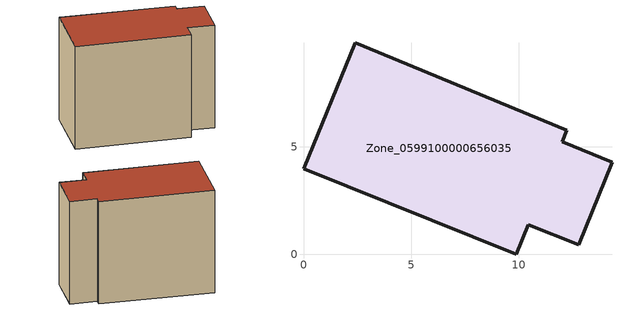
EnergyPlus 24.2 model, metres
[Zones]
Zone_0599100000656035
 floor ground (C_G): 2.4,9.84 12.25,5.77 12.03,5.23 14.35,4.28 12.8,0.44 10.46,1.38 9.89,0 0,3.99 z0
 wall outside (C_F): 12.25,5.77 2.4,9.84 0,3.99 9.89,0 10.46,1.38 12.8,0.44 14.35,4.28 12.03,5.23 12.25,5.77 z0:10.1
 roof outside (C_R): 2.4,9.84 0,3.99 9.89,0 10.46,1.38 12.8,0.44 14.35,4.28 12.03,5.23 12.25,5.77 z10.1
[BUILDING]
Pand.0599100000656035: North Axis=0; Terrain=City; Loads Convergence Tolerance Value=0.04; Temperature Convergence Tolerance Value=0.4; Solar Distribution=FullExterior; Maximum Number of Warmup Days=25; Minimum Number of Warmup Days=1
[Site:Location]
Rotterdam.The.Hague.AP_ZH_NLD Design_Conditions: Latitude=51.96; Longitude=4.45; Time Zone=1; Elevation=-4.5
[SITE:GROUNDTEMPERATURE:BUILDINGSURFACE]
18, 18, 18, 18, 18, 18, 18, 18, 18, 18, 18, 18
[MATERIAL] Thermal Absorptance=0.9; Solar Absorptance=0.7; Visible Absorptance=0.7
Name | Roughness | Thickness | Conductivity | Density | Specific Heat
G.TI.1946 | MediumSmooth | 0.15 | 1 | 540 | 1210
F.TI.1946 | Rough | 0.3 | 0.857143 | 1920 | 840
R.TI.1946 | MediumRough | 0.2 | 0.1 | 1500 | 1000
[CONSTRUCTION]
C_G: G.TI.1946
C_F: F.TI.1946
C_R: R.TI.1946
[ZONE]
Zone_0599100000656035: Type=1; Multiplier=1; Ceiling Height=Autocalculate; Volume=Autocalculate; Floor Area=autocalculate; Part of Total Floor Area=Yes
[ZONEINFILTRATION:DESIGNFLOWRATE]
Infil_Zone_0599100000656035: Zone or ZoneList or Space or SpaceList=Zone_0599100000656035; Schedule=AlwaysOn; Design Flow Rate Calculation Method=Flow/Area; Flow Rate per Floor Area=0.003; Constant Term Coefficient=1; Temperature Term Coefficient=0; Velocity Term Coefficient=0; Velocity Squared Term Coefficient=0
[HVACTEMPLATE:ZONE:IDEALLOADSAIRSYSTEM]
Zone_0599100000656035: Maximum Heating Supply Air Temperature=50; Minimum Cooling Supply Air Temperature=13; Maximum Heating Supply Air Humidity Ratio=0.0156; Minimum Cooling Supply Air Humidity Ratio=0.0077; Heating Limit=NoLimit; Cooling Limit=NoLimit; Dehumidification Control Type=ConstantSensibleHeatRatio; Cooling Sensible Heat Ratio=0.7; Dehumidification Setpoint=60; Humidification Control Type=None; Humidification Setpoint=30; Outdoor Air Method=None; Outdoor Air Flow Rate per Person=0.00944; Outdoor Air Flow Rate per Zone Floor Area=0; Outdoor Air Flow Rate per Zone=0; Demand Controlled Ventilation Type=None; Outdoor Air Economizer Type=NoEconomizer; Heat Recovery Type=None; Sensible Heat Recovery Effectiveness=0.7; Latent Heat Recovery Effectiveness=0.65
[ZONECONTROL:THERMOSTAT]
ThermostatControl_Zone_0599100000656035: Zone or ZoneList=Zone_0599100000656035; Control Type Schedule=DualSetpointControlType; Control 1=Thermostat_Zone_0599100000656035; Temperature Difference Between Cutout And Setpoint=0
[THERMOSTATSETPOINT:DUALSETPOINT]
Thermostat_Zone_0599100000656035: Heating Setpoint Temperature Schedule=HeatingSetpoint_Zone_0599100000656035; Cooling Setpoint Temperature Schedule=CoolingSetpoint_Zone_0599100000656035
[SCHEDULE:COMPACT]
HeatingSetpoint_Zone_0599100000656035: Through: 12/31, For: AllDays, Until: 24:00, 21
CoolingSetpoint_Zone_0599100000656035: Through: 12/31, For: AllDays, Until: 24:00, 24
DualSetpointControlType: Through: 12/31, For: AllDays, Until: 24:00, 4
AlwaysOn: Through: 12/31, For: AllDays, Until: 24:00, 1
